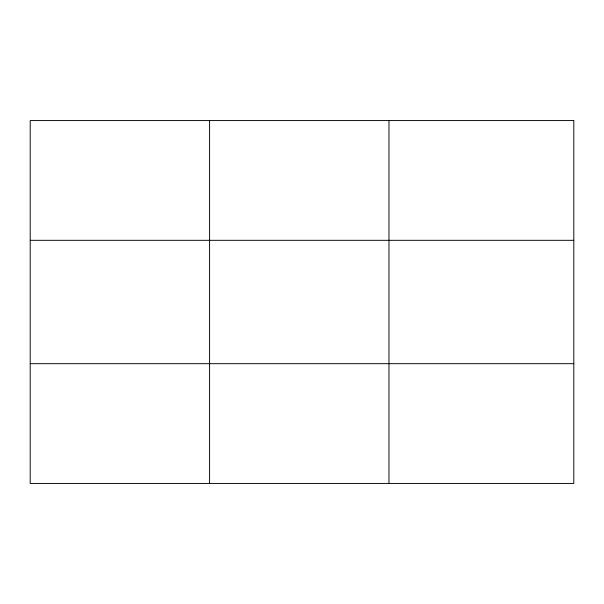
<?xml version="1.0" encoding="UTF-8"?>
<svg xmlns="http://www.w3.org/2000/svg" width="604" height="604" viewBox="0 0 604 604"><rect width="100%" height="100%" fill="white"/><g stroke="black" fill="none" stroke-linecap="round" stroke-linejoin="round"><path stroke-width="0.91" d="M209.588 483.426L209.588 120.573M388.976 483.426L388.976 120.573M30.2 240.317L573.8 240.317M30.2 363.683L573.8 363.683M573.8 120.573L573.8 483.426L30.2 483.426L30.2 120.573L573.8 120.573"/></g></svg>
